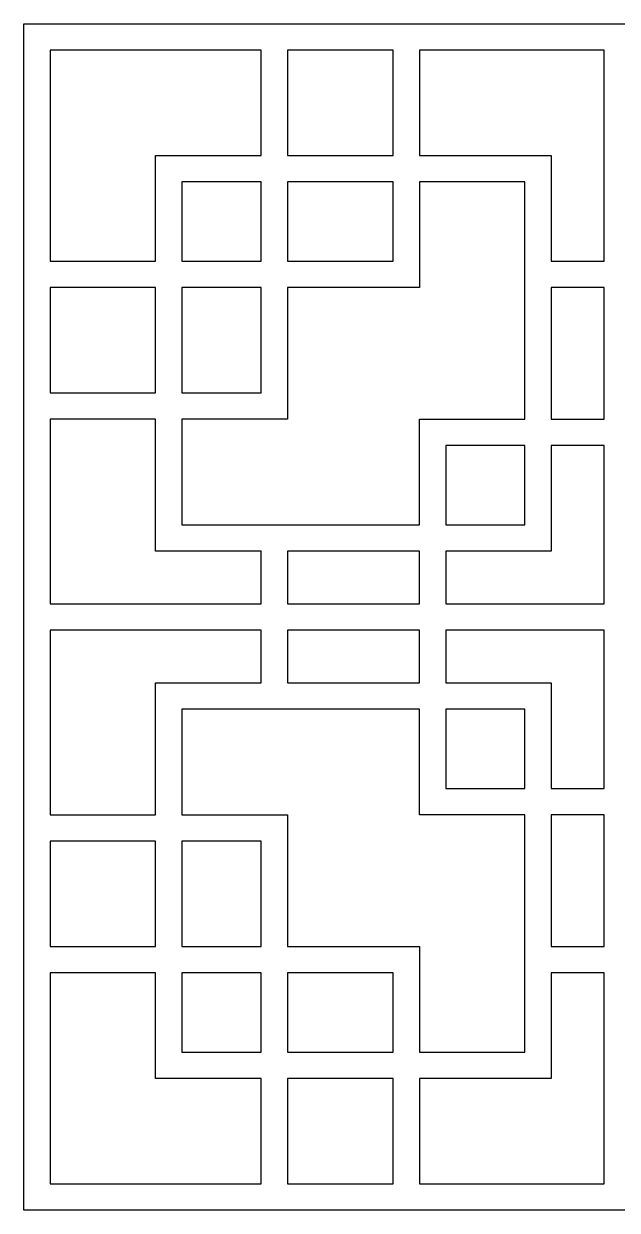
# Model space of a CAD drawing. Header units: centimetres. Extents: x 3.85 to 10.01, y -2.6 to 3.56.
# Drawn here: x 3.85 to 6.93, y -2.6 to 3.56 of the extents above; entities that cross this region are included whole.
import ezdxf

# ---------------------------------------------------------------- set-up
doc = ezdxf.new("R2010")
doc.units = ezdxf.units.CM
doc.header["$MEASUREMENT"] = 0
doc.layers.add('layer 1', color=7, linetype='Continuous')

msp = doc.modelspace()

# ---------------------------------------------------------------- linework, layer by layer
at = {"layer": 'layer 1', "color": 250}
for points, knots in [([(10.00665, 3.55699), (10.00665, 3.55699), (3.84786, 3.55699), (3.84786, 3.55699), (3.84786, 3.55699), (3.84786, 3.55699), (3.84786, -1.23301), (3.84786, -1.23301), (3.84786, -1.23301), (3.84786, -1.23301), (3.84786, -2.6018), (3.84786, -2.6018), (3.84786, -2.6018), (3.84786, -2.6018), (10.00665, -2.6018), (10.00665, -2.6018), (10.00665, -2.6018), (10.00665, -2.6018), (10.00665, 3.55699), (10.00665, 3.55699), (10.00665, 3.55699), (10.00665, 3.55699), (10.00665, 3.55699), (10.00665, 3.55699)], [0, 0, 0, 0, 0.1428571, 0.1428571, 0.1428571, 0.1428571, 0.2857143, 0.2857143, 0.2857143, 0.2857143, 0.4285714, 0.4285714, 0.4285714, 0.4285714, 0.5714286, 0.5714286, 0.5714286, 0.5714286, 0.7142857, 0.7142857, 0.7142857, 0.7142857, 1, 1, 1, 1]), ([(3.9849, 3.41996), (3.9849, 3.41996), (5.07962, 3.41996), (5.07962, 3.41996), (5.07962, 3.41996), (5.07962, 3.41996), (5.07962, 2.87259), (5.07962, 2.87259), (5.07962, 2.87259), (5.07962, 2.87259), (4.53226, 2.87259), (4.53226, 2.87259), (4.53226, 2.87259), (4.53226, 2.87259), (4.53226, 2.32523), (4.53226, 2.32523), (4.53226, 2.32523), (4.53226, 2.32523), (3.9849, 2.32523), (3.9849, 2.32523), (3.9849, 2.32523), (3.9849, 2.32523), (3.9849, 3.41996), (3.9849, 3.41996), (3.9849, 3.41996), (3.9849, 3.41996), (3.9849, 3.41996), (3.9849, 3.41996)], [0, 0, 0, 0, 0.125, 0.125, 0.125, 0.125, 0.25, 0.25, 0.25, 0.25, 0.375, 0.375, 0.375, 0.375, 0.5, 0.5, 0.5, 0.5, 0.625, 0.625, 0.625, 0.625, 0.75, 0.75, 0.75, 0.75, 1, 1, 1, 1]), ([(5.21665, 3.41996), (5.21665, 3.41996), (5.76402, 3.41996), (5.76402, 3.41996), (5.76402, 3.41996), (5.76402, 3.41996), (5.76402, 2.87259), (5.76402, 2.87259), (5.76402, 2.87259), (5.76402, 2.87259), (5.21665, 2.87259), (5.21665, 2.87259), (5.21665, 2.87259), (5.21665, 2.87259), (5.21665, 3.41996), (5.21665, 3.41996), (5.21665, 3.41996), (5.21665, 3.41996), (5.21665, 3.41996), (5.21665, 3.41996)], [0, 0, 0, 0, 0.1666667, 0.1666667, 0.1666667, 0.1666667, 0.3333333, 0.3333333, 0.3333333, 0.3333333, 0.5, 0.5, 0.5, 0.5, 0.6666667, 0.6666667, 0.6666667, 0.6666667, 1, 1, 1, 1]), ([(6.85874, 2.32523), (6.85874, 2.32523), (6.58506, 2.32523), (6.58506, 2.32523), (6.58506, 2.32523), (6.58506, 2.32523), (6.58506, 2.87259), (6.58506, 2.87259), (6.58506, 2.87259), (6.58506, 2.87259), (5.90067, 2.87259), (5.90067, 2.87259), (5.90067, 2.87259), (5.90067, 2.87259), (5.90067, 3.41996), (5.90067, 3.41996), (5.90067, 3.41996), (5.90067, 3.41996), (6.85874, 3.41996), (6.85874, 3.41996), (6.85874, 3.41996), (6.85874, 3.41996), (6.85874, 2.32523), (6.85874, 2.32523), (6.85874, 2.32523), (6.85874, 2.32523), (6.85874, 2.32523), (6.85874, 2.32523)], [0, 0, 0, 0, 0.125, 0.125, 0.125, 0.125, 0.25, 0.25, 0.25, 0.25, 0.375, 0.375, 0.375, 0.375, 0.5, 0.5, 0.5, 0.5, 0.625, 0.625, 0.625, 0.625, 0.75, 0.75, 0.75, 0.75, 1, 1, 1, 1]), ([(5.21665, 1.50419), (5.21665, 1.50419), (5.21665, 2.1882), (5.21665, 2.1882), (5.21665, 2.1882), (5.21665, 2.1882), (5.90067, 2.1882), (5.90067, 2.1882), (5.90067, 2.1882), (5.90067, 2.1882), (5.90067, 2.73594), (5.90067, 2.73594), (5.90067, 2.73594), (5.90067, 2.73594), (6.44841, 2.73594), (6.44841, 2.73594), (6.44841, 2.73594), (6.44841, 2.73594), (6.44841, 1.50419), (6.44841, 1.50419), (6.44841, 1.50419), (6.44841, 1.50419), (5.90067, 1.50419), (5.90067, 1.50419), (5.90067, 1.50419), (5.90067, 1.50419), (5.90067, 0.95644), (5.90067, 0.95644), (5.90067, 0.95644), (5.90067, 0.95644), (4.66891, 0.95644), (4.66891, 0.95644), (4.66891, 0.95644), (4.66891, 0.95644), (4.66891, 1.50419), (4.66891, 1.50419), (4.66891, 1.50419), (4.66891, 1.50419), (5.21665, 1.50419), (5.21665, 1.50419), (5.21665, 1.50419), (5.21665, 1.50419), (5.21665, 1.50419), (5.21665, 1.50419)], [0, 0, 0, 0, 0.0833333, 0.0833333, 0.0833333, 0.0833333, 0.1666667, 0.1666667, 0.1666667, 0.1666667, 0.25, 0.25, 0.25, 0.25, 0.3333333, 0.3333333, 0.3333333, 0.3333333, 0.4166667, 0.4166667, 0.4166667, 0.4166667, 0.5, 0.5, 0.5, 0.5, 0.5833333, 0.5833333, 0.5833333, 0.5833333, 0.6666667, 0.6666667, 0.6666667, 0.6666667, 0.75, 0.75, 0.75, 0.75, 0.8333333, 0.8333333, 0.8333333, 0.8333333, 1, 1, 1, 1]), ([(4.66891, 2.32523), (4.66891, 2.32523), (4.66891, 2.73594), (4.66891, 2.73594), (4.66891, 2.73594), (4.66891, 2.73594), (5.07962, 2.73594), (5.07962, 2.73594), (5.07962, 2.73594), (5.07962, 2.73594), (5.07962, 2.32523), (5.07962, 2.32523), (5.07962, 2.32523), (5.07962, 2.32523), (4.66891, 2.32523), (4.66891, 2.32523), (4.66891, 2.32523), (4.66891, 2.32523), (4.66891, 2.32523), (4.66891, 2.32523)], [0, 0, 0, 0, 0.1666667, 0.1666667, 0.1666667, 0.1666667, 0.3333333, 0.3333333, 0.3333333, 0.3333333, 0.5, 0.5, 0.5, 0.5, 0.6666667, 0.6666667, 0.6666667, 0.6666667, 1, 1, 1, 1]), ([(5.21665, 2.73594), (5.21665, 2.73594), (5.76402, 2.73594), (5.76402, 2.73594), (5.76402, 2.73594), (5.76402, 2.73594), (5.76402, 2.32523), (5.76402, 2.32523), (5.76402, 2.32523), (5.76402, 2.32523), (5.21665, 2.32523), (5.21665, 2.32523), (5.21665, 2.32523), (5.21665, 2.32523), (5.21665, 2.73594), (5.21665, 2.73594), (5.21665, 2.73594), (5.21665, 2.73594), (5.21665, 2.73594), (5.21665, 2.73594)], [0, 0, 0, 0, 0.1666667, 0.1666667, 0.1666667, 0.1666667, 0.3333333, 0.3333333, 0.3333333, 0.3333333, 0.5, 0.5, 0.5, 0.5, 0.6666667, 0.6666667, 0.6666667, 0.6666667, 1, 1, 1, 1]), ([(3.9849, 2.1882), (3.9849, 2.1882), (4.53226, 2.1882), (4.53226, 2.1882), (4.53226, 2.1882), (4.53226, 2.1882), (4.53226, 1.64084), (4.53226, 1.64084), (4.53226, 1.64084), (4.53226, 1.64084), (3.9849, 1.64084), (3.9849, 1.64084), (3.9849, 1.64084), (3.9849, 1.64084), (3.9849, 2.1882), (3.9849, 2.1882), (3.9849, 2.1882), (3.9849, 2.1882), (3.9849, 2.1882), (3.9849, 2.1882)], [0, 0, 0, 0, 0.1666667, 0.1666667, 0.1666667, 0.1666667, 0.3333333, 0.3333333, 0.3333333, 0.3333333, 0.5, 0.5, 0.5, 0.5, 0.6666667, 0.6666667, 0.6666667, 0.6666667, 1, 1, 1, 1]), ([(5.07962, 2.1882), (5.07962, 2.1882), (5.07962, 1.64084), (5.07962, 1.64084), (5.07962, 1.64084), (5.07962, 1.64084), (4.66891, 1.64084), (4.66891, 1.64084), (4.66891, 1.64084), (4.66891, 1.64084), (4.66891, 2.1882), (4.66891, 2.1882), (4.66891, 2.1882), (4.66891, 2.1882), (5.07962, 2.1882), (5.07962, 2.1882), (5.07962, 2.1882), (5.07962, 2.1882), (5.07962, 2.1882), (5.07962, 2.1882)], [0, 0, 0, 0, 0.1666667, 0.1666667, 0.1666667, 0.1666667, 0.3333333, 0.3333333, 0.3333333, 0.3333333, 0.5, 0.5, 0.5, 0.5, 0.6666667, 0.6666667, 0.6666667, 0.6666667, 1, 1, 1, 1]), ([(6.85874, 1.50419), (6.85874, 1.50419), (6.58506, 1.50419), (6.58506, 1.50419), (6.58506, 1.50419), (6.58506, 1.50419), (6.58506, 2.1882), (6.58506, 2.1882), (6.58506, 2.1882), (6.58506, 2.1882), (6.85874, 2.1882), (6.85874, 2.1882), (6.85874, 2.1882), (6.85874, 2.1882), (6.85874, 1.50419), (6.85874, 1.50419), (6.85874, 1.50419), (6.85874, 1.50419), (6.85874, 1.50419), (6.85874, 1.50419)], [0, 0, 0, 0, 0.1666667, 0.1666667, 0.1666667, 0.1666667, 0.3333333, 0.3333333, 0.3333333, 0.3333333, 0.5, 0.5, 0.5, 0.5, 0.6666667, 0.6666667, 0.6666667, 0.6666667, 1, 1, 1, 1]), ([(3.9849, 1.50419), (3.9849, 1.50419), (4.53226, 1.50419), (4.53226, 1.50419), (4.53226, 1.50419), (4.53226, 1.50419), (4.53226, 0.81979), (4.53226, 0.81979), (4.53226, 0.81979), (4.53226, 0.81979), (5.07962, 0.81979), (5.07962, 0.81979), (5.07962, 0.81979), (5.07962, 0.81979), (5.07962, 0.54611), (5.07962, 0.54611), (5.07962, 0.54611), (5.07962, 0.54611), (3.9849, 0.54611), (3.9849, 0.54611), (3.9849, 0.54611), (3.9849, 0.54611), (3.9849, 1.50419), (3.9849, 1.50419)], [0, 0, 0, 0, 0.1428571, 0.1428571, 0.1428571, 0.1428571, 0.2857143, 0.2857143, 0.2857143, 0.2857143, 0.4285714, 0.4285714, 0.4285714, 0.4285714, 0.5714286, 0.5714286, 0.5714286, 0.5714286, 0.7142857, 0.7142857, 0.7142857, 0.7142857, 1, 1, 1, 1]), ([(6.44841, 1.36715), (6.44841, 1.36715), (6.44841, 0.95644), (6.44841, 0.95644), (6.44841, 0.95644), (6.44841, 0.95644), (6.0377, 0.95644), (6.0377, 0.95644), (6.0377, 0.95644), (6.0377, 0.95644), (6.0377, 1.36715), (6.0377, 1.36715), (6.0377, 1.36715), (6.0377, 1.36715), (6.44841, 1.36715), (6.44841, 1.36715), (6.44841, 1.36715), (6.44841, 1.36715), (6.44841, 1.36715), (6.44841, 1.36715)], [0, 0, 0, 0, 0.1666667, 0.1666667, 0.1666667, 0.1666667, 0.3333333, 0.3333333, 0.3333333, 0.3333333, 0.5, 0.5, 0.5, 0.5, 0.6666667, 0.6666667, 0.6666667, 0.6666667, 1, 1, 1, 1]), ([(6.85874, 0.54611), (6.85874, 0.54611), (6.0377, 0.54611), (6.0377, 0.54611), (6.0377, 0.54611), (6.0377, 0.54611), (6.0377, 0.81979), (6.0377, 0.81979), (6.0377, 0.81979), (6.0377, 0.81979), (6.58506, 0.81979), (6.58506, 0.81979), (6.58506, 0.81979), (6.58506, 0.81979), (6.58506, 1.36715), (6.58506, 1.36715), (6.58506, 1.36715), (6.58506, 1.36715), (6.85874, 1.36715), (6.85874, 1.36715), (6.85874, 1.36715), (6.85874, 1.36715), (6.85874, 0.54611), (6.85874, 0.54611), (6.85874, 0.54611), (6.85874, 0.54611), (6.85874, 0.54611), (6.85874, 0.54611)], [0, 0, 0, 0, 0.125, 0.125, 0.125, 0.125, 0.25, 0.25, 0.25, 0.25, 0.375, 0.375, 0.375, 0.375, 0.5, 0.5, 0.5, 0.5, 0.625, 0.625, 0.625, 0.625, 0.75, 0.75, 0.75, 0.75, 1, 1, 1, 1]), ([(5.21665, 0.54611), (5.21665, 0.54611), (5.21665, 0.81979), (5.21665, 0.81979), (5.21665, 0.81979), (5.21665, 0.81979), (5.90067, 0.81979), (5.90067, 0.81979), (5.90067, 0.81979), (5.90067, 0.81979), (5.90067, 0.54611), (5.90067, 0.54611), (5.90067, 0.54611), (5.90067, 0.54611), (5.21665, 0.54611), (5.21665, 0.54611), (5.21665, 0.54611), (5.21665, 0.54611), (5.21665, 0.54611), (5.21665, 0.54611)], [0, 0, 0, 0, 0.1666667, 0.1666667, 0.1666667, 0.1666667, 0.3333333, 0.3333333, 0.3333333, 0.3333333, 0.5, 0.5, 0.5, 0.5, 0.6666667, 0.6666667, 0.6666667, 0.6666667, 1, 1, 1, 1]), ([(3.9849, 0.40908), (3.9849, 0.40908), (5.07962, 0.40908), (5.07962, 0.40908), (5.07962, 0.40908), (5.07962, 0.40908), (5.07962, 0.1354), (5.07962, 0.1354), (5.07962, 0.1354), (5.07962, 0.1354), (4.53226, 0.1354), (4.53226, 0.1354), (4.53226, 0.1354), (4.53226, 0.1354), (4.53226, -0.549), (4.53226, -0.549), (4.53226, -0.549), (4.53226, -0.549), (3.9849, -0.549), (3.9849, -0.549), (3.9849, -0.549), (3.9849, -0.549), (3.9849, 0.40908), (3.9849, 0.40908), (3.9849, 0.40908), (3.9849, 0.40908), (3.9849, 0.40908), (3.9849, 0.40908)], [0, 0, 0, 0, 0.125, 0.125, 0.125, 0.125, 0.25, 0.25, 0.25, 0.25, 0.375, 0.375, 0.375, 0.375, 0.5, 0.5, 0.5, 0.5, 0.625, 0.625, 0.625, 0.625, 0.75, 0.75, 0.75, 0.75, 1, 1, 1, 1]), ([(5.90067, 0.40908), (5.90067, 0.40908), (5.90067, 0.1354), (5.90067, 0.1354), (5.90067, 0.1354), (5.90067, 0.1354), (5.21665, 0.1354), (5.21665, 0.1354), (5.21665, 0.1354), (5.21665, 0.1354), (5.21665, 0.40908), (5.21665, 0.40908), (5.21665, 0.40908), (5.21665, 0.40908), (5.90067, 0.40908), (5.90067, 0.40908), (5.90067, 0.40908), (5.90067, 0.40908), (5.90067, 0.40908), (5.90067, 0.40908)], [0, 0, 0, 0, 0.1666667, 0.1666667, 0.1666667, 0.1666667, 0.3333333, 0.3333333, 0.3333333, 0.3333333, 0.5, 0.5, 0.5, 0.5, 0.6666667, 0.6666667, 0.6666667, 0.6666667, 1, 1, 1, 1]), ([(6.85874, -0.41197), (6.85874, -0.41197), (6.58506, -0.41197), (6.58506, -0.41197), (6.58506, -0.41197), (6.58506, -0.41197), (6.58506, 0.1354), (6.58506, 0.1354), (6.58506, 0.1354), (6.58506, 0.1354), (6.0377, 0.1354), (6.0377, 0.1354), (6.0377, 0.1354), (6.0377, 0.1354), (6.0377, 0.40908), (6.0377, 0.40908), (6.0377, 0.40908), (6.0377, 0.40908), (6.85874, 0.40908), (6.85874, 0.40908), (6.85874, 0.40908), (6.85874, 0.40908), (6.85874, -0.41197), (6.85874, -0.41197), (6.85874, -0.41197), (6.85874, -0.41197), (6.85874, -0.41197), (6.85874, -0.41197)], [0, 0, 0, 0, 0.125, 0.125, 0.125, 0.125, 0.25, 0.25, 0.25, 0.25, 0.375, 0.375, 0.375, 0.375, 0.5, 0.5, 0.5, 0.5, 0.625, 0.625, 0.625, 0.625, 0.75, 0.75, 0.75, 0.75, 1, 1, 1, 1]), ([(5.21665, -1.23301), (5.21665, -1.23301), (5.21665, -0.549), (5.21665, -0.549), (5.21665, -0.549), (5.21665, -0.549), (5.21627, -0.549), (5.21627, -0.549), (5.21627, -0.549), (5.21627, -0.549), (4.66891, -0.549), (4.66891, -0.549), (4.66891, -0.549), (4.66891, -0.549), (4.66891, -0.00164), (4.66891, -0.00164), (4.66891, -0.00164), (4.66891, -0.00164), (5.90067, -0.00164), (5.90067, -0.00164), (5.90067, -0.00164), (5.90067, -0.00164), (5.90067, -0.549), (5.90067, -0.549), (5.90067, -0.549), (5.90067, -0.549), (6.44841, -0.549), (6.44841, -0.549), (6.44841, -0.549), (6.44841, -0.549), (6.44841, -1.78076), (6.44841, -1.78076), (6.44841, -1.78076), (6.44841, -1.78076), (5.90067, -1.78076), (5.90067, -1.78076), (5.90067, -1.78076), (5.90067, -1.78076), (5.90067, -1.23301), (5.90067, -1.23301), (5.90067, -1.23301), (5.90067, -1.23301), (5.21665, -1.23301), (5.21665, -1.23301), (5.21665, -1.23301), (5.21665, -1.23301), (5.21665, -1.23301), (5.21665, -1.23301)], [0, 0, 0, 0, 0.0769231, 0.0769231, 0.0769231, 0.0769231, 0.1538462, 0.1538462, 0.1538462, 0.1538462, 0.2307692, 0.2307692, 0.2307692, 0.2307692, 0.3076923, 0.3076923, 0.3076923, 0.3076923, 0.3846154, 0.3846154, 0.3846154, 0.3846154, 0.4615385, 0.4615385, 0.4615385, 0.4615385, 0.5384615, 0.5384615, 0.5384615, 0.5384615, 0.6153846, 0.6153846, 0.6153846, 0.6153846, 0.6923077, 0.6923077, 0.6923077, 0.6923077, 0.7692308, 0.7692308, 0.7692308, 0.7692308, 0.8461538, 0.8461538, 0.8461538, 0.8461538, 1, 1, 1, 1]), ([(6.0377, -0.00164), (6.0377, -0.00164), (6.44841, -0.00164), (6.44841, -0.00164), (6.44841, -0.00164), (6.44841, -0.00164), (6.44841, -0.41197), (6.44841, -0.41197), (6.44841, -0.41197), (6.44841, -0.41197), (6.0377, -0.41197), (6.0377, -0.41197), (6.0377, -0.41197), (6.0377, -0.41197), (6.0377, -0.00164), (6.0377, -0.00164), (6.0377, -0.00164), (6.0377, -0.00164), (6.0377, -0.00164), (6.0377, -0.00164)], [0, 0, 0, 0, 0.1666667, 0.1666667, 0.1666667, 0.1666667, 0.3333333, 0.3333333, 0.3333333, 0.3333333, 0.5, 0.5, 0.5, 0.5, 0.6666667, 0.6666667, 0.6666667, 0.6666667, 1, 1, 1, 1]), ([(6.85874, -1.23301), (6.85874, -1.23301), (6.58506, -1.23301), (6.58506, -1.23301), (6.58506, -1.23301), (6.58506, -1.23301), (6.58506, -0.549), (6.58506, -0.549), (6.58506, -0.549), (6.58506, -0.549), (6.85874, -0.549), (6.85874, -0.549), (6.85874, -0.549), (6.85874, -0.549), (6.85874, -1.23301), (6.85874, -1.23301), (6.85874, -1.23301), (6.85874, -1.23301), (6.85874, -1.23301), (6.85874, -1.23301)], [0, 0, 0, 0, 0.1666667, 0.1666667, 0.1666667, 0.1666667, 0.3333333, 0.3333333, 0.3333333, 0.3333333, 0.5, 0.5, 0.5, 0.5, 0.6666667, 0.6666667, 0.6666667, 0.6666667, 1, 1, 1, 1]), ([(3.9849, -0.68564), (3.9849, -0.68564), (4.53226, -0.68564), (4.53226, -0.68564), (4.53226, -0.68564), (4.53226, -0.68564), (4.53226, -1.23301), (4.53226, -1.23301), (4.53226, -1.23301), (4.53226, -1.23301), (3.9849, -1.23301), (3.9849, -1.23301), (3.9849, -1.23301), (3.9849, -1.23301), (3.9849, -0.68564), (3.9849, -0.68564), (3.9849, -0.68564), (3.9849, -0.68564), (3.9849, -0.68564), (3.9849, -0.68564)], [0, 0, 0, 0, 0.1666667, 0.1666667, 0.1666667, 0.1666667, 0.3333333, 0.3333333, 0.3333333, 0.3333333, 0.5, 0.5, 0.5, 0.5, 0.6666667, 0.6666667, 0.6666667, 0.6666667, 1, 1, 1, 1]), ([(5.07962, -1.23301), (5.07962, -1.23301), (4.66891, -1.23301), (4.66891, -1.23301), (4.66891, -1.23301), (4.66891, -1.23301), (4.66891, -0.68564), (4.66891, -0.68564), (4.66891, -0.68564), (4.66891, -0.68564), (5.07962, -0.68564), (5.07962, -0.68564), (5.07962, -0.68564), (5.07962, -0.68564), (5.07962, -1.23301), (5.07962, -1.23301), (5.07962, -1.23301), (5.07962, -1.23301), (5.07962, -1.23301), (5.07962, -1.23301)], [0, 0, 0, 0, 0.1666667, 0.1666667, 0.1666667, 0.1666667, 0.3333333, 0.3333333, 0.3333333, 0.3333333, 0.5, 0.5, 0.5, 0.5, 0.6666667, 0.6666667, 0.6666667, 0.6666667, 1, 1, 1, 1]), ([(5.07962, -2.46476), (5.07962, -2.46476), (3.9849, -2.46476), (3.9849, -2.46476), (3.9849, -2.46476), (3.9849, -2.46476), (3.9849, -1.37004), (3.9849, -1.37004), (3.9849, -1.37004), (3.9849, -1.37004), (4.53226, -1.37004), (4.53226, -1.37004), (4.53226, -1.37004), (4.53226, -1.37004), (4.53226, -1.9174), (4.53226, -1.9174), (4.53226, -1.9174), (4.53226, -1.9174), (5.07962, -1.9174), (5.07962, -1.9174), (5.07962, -1.9174), (5.07962, -1.9174), (5.07962, -2.46476), (5.07962, -2.46476)], [0, 0, 0, 0, 0.1428571, 0.1428571, 0.1428571, 0.1428571, 0.2857143, 0.2857143, 0.2857143, 0.2857143, 0.4285714, 0.4285714, 0.4285714, 0.4285714, 0.5714286, 0.5714286, 0.5714286, 0.5714286, 0.7142857, 0.7142857, 0.7142857, 0.7142857, 1, 1, 1, 1]), ([(5.07962, -1.78076), (5.07962, -1.78076), (4.66891, -1.78076), (4.66891, -1.78076), (4.66891, -1.78076), (4.66891, -1.78076), (4.66891, -1.37004), (4.66891, -1.37004), (4.66891, -1.37004), (4.66891, -1.37004), (5.07962, -1.37004), (5.07962, -1.37004), (5.07962, -1.37004), (5.07962, -1.37004), (5.07962, -1.78076), (5.07962, -1.78076), (5.07962, -1.78076), (5.07962, -1.78076), (5.07962, -1.78076), (5.07962, -1.78076)], [0, 0, 0, 0, 0.1666667, 0.1666667, 0.1666667, 0.1666667, 0.3333333, 0.3333333, 0.3333333, 0.3333333, 0.5, 0.5, 0.5, 0.5, 0.6666667, 0.6666667, 0.6666667, 0.6666667, 1, 1, 1, 1]), ([(5.76402, -1.78076), (5.76402, -1.78076), (5.21665, -1.78076), (5.21665, -1.78076), (5.21665, -1.78076), (5.21665, -1.78076), (5.21665, -1.37004), (5.21665, -1.37004), (5.21665, -1.37004), (5.21665, -1.37004), (5.76402, -1.37004), (5.76402, -1.37004), (5.76402, -1.37004), (5.76402, -1.37004), (5.76402, -1.78076), (5.76402, -1.78076), (5.76402, -1.78076), (5.76402, -1.78076), (5.76402, -1.78076), (5.76402, -1.78076)], [0, 0, 0, 0, 0.1666667, 0.1666667, 0.1666667, 0.1666667, 0.3333333, 0.3333333, 0.3333333, 0.3333333, 0.5, 0.5, 0.5, 0.5, 0.6666667, 0.6666667, 0.6666667, 0.6666667, 1, 1, 1, 1]), ([(6.85874, -2.46476), (6.85874, -2.46476), (5.90067, -2.46476), (5.90067, -2.46476), (5.90067, -2.46476), (5.90067, -2.46476), (5.90067, -1.9174), (5.90067, -1.9174), (5.90067, -1.9174), (5.90067, -1.9174), (6.58506, -1.9174), (6.58506, -1.9174), (6.58506, -1.9174), (6.58506, -1.9174), (6.58506, -1.37004), (6.58506, -1.37004), (6.58506, -1.37004), (6.58506, -1.37004), (6.85874, -1.37004), (6.85874, -1.37004), (6.85874, -1.37004), (6.85874, -1.37004), (6.85874, -2.46476), (6.85874, -2.46476), (6.85874, -2.46476), (6.85874, -2.46476), (6.85874, -2.46476), (6.85874, -2.46476)], [0, 0, 0, 0, 0.125, 0.125, 0.125, 0.125, 0.25, 0.25, 0.25, 0.25, 0.375, 0.375, 0.375, 0.375, 0.5, 0.5, 0.5, 0.5, 0.625, 0.625, 0.625, 0.625, 0.75, 0.75, 0.75, 0.75, 1, 1, 1, 1]), ([(5.76402, -2.46476), (5.76402, -2.46476), (5.21665, -2.46476), (5.21665, -2.46476), (5.21665, -2.46476), (5.21665, -2.46476), (5.21665, -1.9174), (5.21665, -1.9174), (5.21665, -1.9174), (5.21665, -1.9174), (5.76402, -1.9174), (5.76402, -1.9174), (5.76402, -1.9174), (5.76402, -1.9174), (5.76402, -2.46476), (5.76402, -2.46476), (5.76402, -2.46476), (5.76402, -2.46476), (5.76402, -2.46476), (5.76402, -2.46476)], [0, 0, 0, 0, 0.1666667, 0.1666667, 0.1666667, 0.1666667, 0.3333333, 0.3333333, 0.3333333, 0.3333333, 0.5, 0.5, 0.5, 0.5, 0.6666667, 0.6666667, 0.6666667, 0.6666667, 1, 1, 1, 1])]:
    msp.add_open_spline(points, degree=3, knots=knots, dxfattribs=at)
at = {"layer": 'layer 1', "lineweight": 9}
for points, knots in [([(10.00665, 3.55699), (10.00665, 3.55699), (3.84786, 3.55699), (3.84786, 3.55699), (3.84786, 3.55699), (3.84786, 3.55699), (3.84786, -1.23301), (3.84786, -1.23301), (3.84786, -1.23301), (3.84786, -1.23301), (3.84786, -2.6018), (3.84786, -2.6018), (3.84786, -2.6018), (3.84786, -2.6018), (10.00665, -2.6018), (10.00665, -2.6018), (10.00665, -2.6018), (10.00665, -2.6018), (10.00665, 3.55699), (10.00665, 3.55699), (10.00665, 3.55699), (10.00665, 3.55699), (10.00665, 3.55699), (10.00665, 3.55699)], [0, 0, 0, 0, 0.1428571, 0.1428571, 0.1428571, 0.1428571, 0.2857143, 0.2857143, 0.2857143, 0.2857143, 0.4285714, 0.4285714, 0.4285714, 0.4285714, 0.5714286, 0.5714286, 0.5714286, 0.5714286, 0.7142857, 0.7142857, 0.7142857, 0.7142857, 1, 1, 1, 1]), ([(3.9849, 3.41996), (3.9849, 3.41996), (5.07962, 3.41996), (5.07962, 3.41996), (5.07962, 3.41996), (5.07962, 3.41996), (5.07962, 2.87259), (5.07962, 2.87259), (5.07962, 2.87259), (5.07962, 2.87259), (4.53226, 2.87259), (4.53226, 2.87259), (4.53226, 2.87259), (4.53226, 2.87259), (4.53226, 2.32523), (4.53226, 2.32523), (4.53226, 2.32523), (4.53226, 2.32523), (3.9849, 2.32523), (3.9849, 2.32523), (3.9849, 2.32523), (3.9849, 2.32523), (3.9849, 3.41996), (3.9849, 3.41996), (3.9849, 3.41996), (3.9849, 3.41996), (3.9849, 3.41996), (3.9849, 3.41996)], [0, 0, 0, 0, 0.125, 0.125, 0.125, 0.125, 0.25, 0.25, 0.25, 0.25, 0.375, 0.375, 0.375, 0.375, 0.5, 0.5, 0.5, 0.5, 0.625, 0.625, 0.625, 0.625, 0.75, 0.75, 0.75, 0.75, 1, 1, 1, 1]), ([(5.21665, 3.41996), (5.21665, 3.41996), (5.76402, 3.41996), (5.76402, 3.41996), (5.76402, 3.41996), (5.76402, 3.41996), (5.76402, 2.87259), (5.76402, 2.87259), (5.76402, 2.87259), (5.76402, 2.87259), (5.21665, 2.87259), (5.21665, 2.87259), (5.21665, 2.87259), (5.21665, 2.87259), (5.21665, 3.41996), (5.21665, 3.41996), (5.21665, 3.41996), (5.21665, 3.41996), (5.21665, 3.41996), (5.21665, 3.41996)], [0, 0, 0, 0, 0.1666667, 0.1666667, 0.1666667, 0.1666667, 0.3333333, 0.3333333, 0.3333333, 0.3333333, 0.5, 0.5, 0.5, 0.5, 0.6666667, 0.6666667, 0.6666667, 0.6666667, 1, 1, 1, 1]), ([(6.85874, 2.32523), (6.85874, 2.32523), (6.58506, 2.32523), (6.58506, 2.32523), (6.58506, 2.32523), (6.58506, 2.32523), (6.58506, 2.87259), (6.58506, 2.87259), (6.58506, 2.87259), (6.58506, 2.87259), (5.90067, 2.87259), (5.90067, 2.87259), (5.90067, 2.87259), (5.90067, 2.87259), (5.90067, 3.41996), (5.90067, 3.41996), (5.90067, 3.41996), (5.90067, 3.41996), (6.85874, 3.41996), (6.85874, 3.41996), (6.85874, 3.41996), (6.85874, 3.41996), (6.85874, 2.32523), (6.85874, 2.32523), (6.85874, 2.32523), (6.85874, 2.32523), (6.85874, 2.32523), (6.85874, 2.32523)], [0, 0, 0, 0, 0.125, 0.125, 0.125, 0.125, 0.25, 0.25, 0.25, 0.25, 0.375, 0.375, 0.375, 0.375, 0.5, 0.5, 0.5, 0.5, 0.625, 0.625, 0.625, 0.625, 0.75, 0.75, 0.75, 0.75, 1, 1, 1, 1]), ([(5.21665, 1.50419), (5.21665, 1.50419), (5.21665, 2.1882), (5.21665, 2.1882), (5.21665, 2.1882), (5.21665, 2.1882), (5.90067, 2.1882), (5.90067, 2.1882), (5.90067, 2.1882), (5.90067, 2.1882), (5.90067, 2.73594), (5.90067, 2.73594), (5.90067, 2.73594), (5.90067, 2.73594), (6.44841, 2.73594), (6.44841, 2.73594), (6.44841, 2.73594), (6.44841, 2.73594), (6.44841, 1.50419), (6.44841, 1.50419), (6.44841, 1.50419), (6.44841, 1.50419), (5.90067, 1.50419), (5.90067, 1.50419), (5.90067, 1.50419), (5.90067, 1.50419), (5.90067, 0.95644), (5.90067, 0.95644), (5.90067, 0.95644), (5.90067, 0.95644), (4.66891, 0.95644), (4.66891, 0.95644), (4.66891, 0.95644), (4.66891, 0.95644), (4.66891, 1.50419), (4.66891, 1.50419), (4.66891, 1.50419), (4.66891, 1.50419), (5.21665, 1.50419), (5.21665, 1.50419), (5.21665, 1.50419), (5.21665, 1.50419), (5.21665, 1.50419), (5.21665, 1.50419)], [0, 0, 0, 0, 0.0833333, 0.0833333, 0.0833333, 0.0833333, 0.1666667, 0.1666667, 0.1666667, 0.1666667, 0.25, 0.25, 0.25, 0.25, 0.3333333, 0.3333333, 0.3333333, 0.3333333, 0.4166667, 0.4166667, 0.4166667, 0.4166667, 0.5, 0.5, 0.5, 0.5, 0.5833333, 0.5833333, 0.5833333, 0.5833333, 0.6666667, 0.6666667, 0.6666667, 0.6666667, 0.75, 0.75, 0.75, 0.75, 0.8333333, 0.8333333, 0.8333333, 0.8333333, 1, 1, 1, 1]), ([(4.66891, 2.32523), (4.66891, 2.32523), (4.66891, 2.73594), (4.66891, 2.73594), (4.66891, 2.73594), (4.66891, 2.73594), (5.07962, 2.73594), (5.07962, 2.73594), (5.07962, 2.73594), (5.07962, 2.73594), (5.07962, 2.32523), (5.07962, 2.32523), (5.07962, 2.32523), (5.07962, 2.32523), (4.66891, 2.32523), (4.66891, 2.32523), (4.66891, 2.32523), (4.66891, 2.32523), (4.66891, 2.32523), (4.66891, 2.32523)], [0, 0, 0, 0, 0.1666667, 0.1666667, 0.1666667, 0.1666667, 0.3333333, 0.3333333, 0.3333333, 0.3333333, 0.5, 0.5, 0.5, 0.5, 0.6666667, 0.6666667, 0.6666667, 0.6666667, 1, 1, 1, 1]), ([(5.21665, 2.73594), (5.21665, 2.73594), (5.76402, 2.73594), (5.76402, 2.73594), (5.76402, 2.73594), (5.76402, 2.73594), (5.76402, 2.32523), (5.76402, 2.32523), (5.76402, 2.32523), (5.76402, 2.32523), (5.21665, 2.32523), (5.21665, 2.32523), (5.21665, 2.32523), (5.21665, 2.32523), (5.21665, 2.73594), (5.21665, 2.73594), (5.21665, 2.73594), (5.21665, 2.73594), (5.21665, 2.73594), (5.21665, 2.73594)], [0, 0, 0, 0, 0.1666667, 0.1666667, 0.1666667, 0.1666667, 0.3333333, 0.3333333, 0.3333333, 0.3333333, 0.5, 0.5, 0.5, 0.5, 0.6666667, 0.6666667, 0.6666667, 0.6666667, 1, 1, 1, 1]), ([(3.9849, 2.1882), (3.9849, 2.1882), (4.53226, 2.1882), (4.53226, 2.1882), (4.53226, 2.1882), (4.53226, 2.1882), (4.53226, 1.64084), (4.53226, 1.64084), (4.53226, 1.64084), (4.53226, 1.64084), (3.9849, 1.64084), (3.9849, 1.64084), (3.9849, 1.64084), (3.9849, 1.64084), (3.9849, 2.1882), (3.9849, 2.1882), (3.9849, 2.1882), (3.9849, 2.1882), (3.9849, 2.1882), (3.9849, 2.1882)], [0, 0, 0, 0, 0.1666667, 0.1666667, 0.1666667, 0.1666667, 0.3333333, 0.3333333, 0.3333333, 0.3333333, 0.5, 0.5, 0.5, 0.5, 0.6666667, 0.6666667, 0.6666667, 0.6666667, 1, 1, 1, 1]), ([(5.07962, 2.1882), (5.07962, 2.1882), (5.07962, 1.64084), (5.07962, 1.64084), (5.07962, 1.64084), (5.07962, 1.64084), (4.66891, 1.64084), (4.66891, 1.64084), (4.66891, 1.64084), (4.66891, 1.64084), (4.66891, 2.1882), (4.66891, 2.1882), (4.66891, 2.1882), (4.66891, 2.1882), (5.07962, 2.1882), (5.07962, 2.1882), (5.07962, 2.1882), (5.07962, 2.1882), (5.07962, 2.1882), (5.07962, 2.1882)], [0, 0, 0, 0, 0.1666667, 0.1666667, 0.1666667, 0.1666667, 0.3333333, 0.3333333, 0.3333333, 0.3333333, 0.5, 0.5, 0.5, 0.5, 0.6666667, 0.6666667, 0.6666667, 0.6666667, 1, 1, 1, 1]), ([(6.85874, 1.50419), (6.85874, 1.50419), (6.58506, 1.50419), (6.58506, 1.50419), (6.58506, 1.50419), (6.58506, 1.50419), (6.58506, 2.1882), (6.58506, 2.1882), (6.58506, 2.1882), (6.58506, 2.1882), (6.85874, 2.1882), (6.85874, 2.1882), (6.85874, 2.1882), (6.85874, 2.1882), (6.85874, 1.50419), (6.85874, 1.50419), (6.85874, 1.50419), (6.85874, 1.50419), (6.85874, 1.50419), (6.85874, 1.50419)], [0, 0, 0, 0, 0.1666667, 0.1666667, 0.1666667, 0.1666667, 0.3333333, 0.3333333, 0.3333333, 0.3333333, 0.5, 0.5, 0.5, 0.5, 0.6666667, 0.6666667, 0.6666667, 0.6666667, 1, 1, 1, 1]), ([(3.9849, 1.50419), (3.9849, 1.50419), (4.53226, 1.50419), (4.53226, 1.50419), (4.53226, 1.50419), (4.53226, 1.50419), (4.53226, 0.81979), (4.53226, 0.81979), (4.53226, 0.81979), (4.53226, 0.81979), (5.07962, 0.81979), (5.07962, 0.81979), (5.07962, 0.81979), (5.07962, 0.81979), (5.07962, 0.54611), (5.07962, 0.54611), (5.07962, 0.54611), (5.07962, 0.54611), (3.9849, 0.54611), (3.9849, 0.54611)], [0, 0, 0, 0, 0.1666667, 0.1666667, 0.1666667, 0.1666667, 0.3333333, 0.3333333, 0.3333333, 0.3333333, 0.5, 0.5, 0.5, 0.5, 0.6666667, 0.6666667, 0.6666667, 0.6666667, 1, 1, 1, 1]), ([(6.44841, 1.36715), (6.44841, 1.36715), (6.44841, 0.95644), (6.44841, 0.95644), (6.44841, 0.95644), (6.44841, 0.95644), (6.0377, 0.95644), (6.0377, 0.95644), (6.0377, 0.95644), (6.0377, 0.95644), (6.0377, 1.36715), (6.0377, 1.36715), (6.0377, 1.36715), (6.0377, 1.36715), (6.44841, 1.36715), (6.44841, 1.36715), (6.44841, 1.36715), (6.44841, 1.36715), (6.44841, 1.36715), (6.44841, 1.36715)], [0, 0, 0, 0, 0.1666667, 0.1666667, 0.1666667, 0.1666667, 0.3333333, 0.3333333, 0.3333333, 0.3333333, 0.5, 0.5, 0.5, 0.5, 0.6666667, 0.6666667, 0.6666667, 0.6666667, 1, 1, 1, 1]), ([(6.85874, 0.54611), (6.85874, 0.54611), (6.0377, 0.54611), (6.0377, 0.54611), (6.0377, 0.54611), (6.0377, 0.54611), (6.0377, 0.81979), (6.0377, 0.81979), (6.0377, 0.81979), (6.0377, 0.81979), (6.58506, 0.81979), (6.58506, 0.81979), (6.58506, 0.81979), (6.58506, 0.81979), (6.58506, 1.36715), (6.58506, 1.36715), (6.58506, 1.36715), (6.58506, 1.36715), (6.85874, 1.36715), (6.85874, 1.36715), (6.85874, 1.36715), (6.85874, 1.36715), (6.85874, 0.54611), (6.85874, 0.54611), (6.85874, 0.54611), (6.85874, 0.54611), (6.85874, 0.54611), (6.85874, 0.54611)], [0, 0, 0, 0, 0.125, 0.125, 0.125, 0.125, 0.25, 0.25, 0.25, 0.25, 0.375, 0.375, 0.375, 0.375, 0.5, 0.5, 0.5, 0.5, 0.625, 0.625, 0.625, 0.625, 0.75, 0.75, 0.75, 0.75, 1, 1, 1, 1]), ([(5.21665, 0.54611), (5.21665, 0.54611), (5.21665, 0.81979), (5.21665, 0.81979), (5.21665, 0.81979), (5.21665, 0.81979), (5.90067, 0.81979), (5.90067, 0.81979), (5.90067, 0.81979), (5.90067, 0.81979), (5.90067, 0.54611), (5.90067, 0.54611), (5.90067, 0.54611), (5.90067, 0.54611), (5.21665, 0.54611), (5.21665, 0.54611), (5.21665, 0.54611), (5.21665, 0.54611), (5.21665, 0.54611), (5.21665, 0.54611)], [0, 0, 0, 0, 0.1666667, 0.1666667, 0.1666667, 0.1666667, 0.3333333, 0.3333333, 0.3333333, 0.3333333, 0.5, 0.5, 0.5, 0.5, 0.6666667, 0.6666667, 0.6666667, 0.6666667, 1, 1, 1, 1]), ([(3.9849, 0.40908), (3.9849, 0.40908), (5.07962, 0.40908), (5.07962, 0.40908), (5.07962, 0.40908), (5.07962, 0.40908), (5.07962, 0.1354), (5.07962, 0.1354), (5.07962, 0.1354), (5.07962, 0.1354), (4.53226, 0.1354), (4.53226, 0.1354), (4.53226, 0.1354), (4.53226, 0.1354), (4.53226, -0.549), (4.53226, -0.549), (4.53226, -0.549), (4.53226, -0.549), (3.9849, -0.549), (3.9849, -0.549), (3.9849, -0.549), (3.9849, -0.549), (3.9849, 0.40908), (3.9849, 0.40908), (3.9849, 0.40908), (3.9849, 0.40908), (3.9849, 0.40908), (3.9849, 0.40908)], [0, 0, 0, 0, 0.125, 0.125, 0.125, 0.125, 0.25, 0.25, 0.25, 0.25, 0.375, 0.375, 0.375, 0.375, 0.5, 0.5, 0.5, 0.5, 0.625, 0.625, 0.625, 0.625, 0.75, 0.75, 0.75, 0.75, 1, 1, 1, 1]), ([(5.90067, 0.40908), (5.90067, 0.40908), (5.90067, 0.1354), (5.90067, 0.1354), (5.90067, 0.1354), (5.90067, 0.1354), (5.21665, 0.1354), (5.21665, 0.1354), (5.21665, 0.1354), (5.21665, 0.1354), (5.21665, 0.40908), (5.21665, 0.40908), (5.21665, 0.40908), (5.21665, 0.40908), (5.90067, 0.40908), (5.90067, 0.40908), (5.90067, 0.40908), (5.90067, 0.40908), (5.90067, 0.40908), (5.90067, 0.40908)], [0, 0, 0, 0, 0.1666667, 0.1666667, 0.1666667, 0.1666667, 0.3333333, 0.3333333, 0.3333333, 0.3333333, 0.5, 0.5, 0.5, 0.5, 0.6666667, 0.6666667, 0.6666667, 0.6666667, 1, 1, 1, 1]), ([(6.85874, -0.41197), (6.85874, -0.41197), (6.58506, -0.41197), (6.58506, -0.41197), (6.58506, -0.41197), (6.58506, -0.41197), (6.58506, 0.1354), (6.58506, 0.1354), (6.58506, 0.1354), (6.58506, 0.1354), (6.0377, 0.1354), (6.0377, 0.1354), (6.0377, 0.1354), (6.0377, 0.1354), (6.0377, 0.40908), (6.0377, 0.40908), (6.0377, 0.40908), (6.0377, 0.40908), (6.85874, 0.40908), (6.85874, 0.40908), (6.85874, 0.40908), (6.85874, 0.40908), (6.85874, -0.41197), (6.85874, -0.41197), (6.85874, -0.41197), (6.85874, -0.41197), (6.85874, -0.41197), (6.85874, -0.41197)], [0, 0, 0, 0, 0.125, 0.125, 0.125, 0.125, 0.25, 0.25, 0.25, 0.25, 0.375, 0.375, 0.375, 0.375, 0.5, 0.5, 0.5, 0.5, 0.625, 0.625, 0.625, 0.625, 0.75, 0.75, 0.75, 0.75, 1, 1, 1, 1]), ([(5.21665, -1.23301), (5.21665, -1.23301), (5.21665, -0.549), (5.21665, -0.549), (5.21665, -0.549), (5.21665, -0.549), (5.21627, -0.549), (5.21627, -0.549), (5.21627, -0.549), (5.21627, -0.549), (4.66891, -0.549), (4.66891, -0.549), (4.66891, -0.549), (4.66891, -0.549), (4.66891, -0.00164), (4.66891, -0.00164), (4.66891, -0.00164), (4.66891, -0.00164), (5.90067, -0.00164), (5.90067, -0.00164), (5.90067, -0.00164), (5.90067, -0.00164), (5.90067, -0.549), (5.90067, -0.549), (5.90067, -0.549), (5.90067, -0.549), (6.44841, -0.549), (6.44841, -0.549), (6.44841, -0.549), (6.44841, -0.549), (6.44841, -1.78076), (6.44841, -1.78076), (6.44841, -1.78076), (6.44841, -1.78076), (5.90067, -1.78076), (5.90067, -1.78076), (5.90067, -1.78076), (5.90067, -1.78076), (5.90067, -1.23301), (5.90067, -1.23301), (5.90067, -1.23301), (5.90067, -1.23301), (5.21665, -1.23301), (5.21665, -1.23301), (5.21665, -1.23301), (5.21665, -1.23301), (5.21665, -1.23301), (5.21665, -1.23301)], [0, 0, 0, 0, 0.0769231, 0.0769231, 0.0769231, 0.0769231, 0.1538462, 0.1538462, 0.1538462, 0.1538462, 0.2307692, 0.2307692, 0.2307692, 0.2307692, 0.3076923, 0.3076923, 0.3076923, 0.3076923, 0.3846154, 0.3846154, 0.3846154, 0.3846154, 0.4615385, 0.4615385, 0.4615385, 0.4615385, 0.5384615, 0.5384615, 0.5384615, 0.5384615, 0.6153846, 0.6153846, 0.6153846, 0.6153846, 0.6923077, 0.6923077, 0.6923077, 0.6923077, 0.7692308, 0.7692308, 0.7692308, 0.7692308, 0.8461538, 0.8461538, 0.8461538, 0.8461538, 1, 1, 1, 1]), ([(6.0377, -0.00164), (6.0377, -0.00164), (6.44841, -0.00164), (6.44841, -0.00164), (6.44841, -0.00164), (6.44841, -0.00164), (6.44841, -0.41197), (6.44841, -0.41197), (6.44841, -0.41197), (6.44841, -0.41197), (6.0377, -0.41197), (6.0377, -0.41197), (6.0377, -0.41197), (6.0377, -0.41197), (6.0377, -0.00164), (6.0377, -0.00164), (6.0377, -0.00164), (6.0377, -0.00164), (6.0377, -0.00164), (6.0377, -0.00164)], [0, 0, 0, 0, 0.1666667, 0.1666667, 0.1666667, 0.1666667, 0.3333333, 0.3333333, 0.3333333, 0.3333333, 0.5, 0.5, 0.5, 0.5, 0.6666667, 0.6666667, 0.6666667, 0.6666667, 1, 1, 1, 1]), ([(6.85874, -1.23301), (6.85874, -1.23301), (6.58506, -1.23301), (6.58506, -1.23301), (6.58506, -1.23301), (6.58506, -1.23301), (6.58506, -0.549), (6.58506, -0.549), (6.58506, -0.549), (6.58506, -0.549), (6.85874, -0.549), (6.85874, -0.549), (6.85874, -0.549), (6.85874, -0.549), (6.85874, -1.23301), (6.85874, -1.23301), (6.85874, -1.23301), (6.85874, -1.23301), (6.85874, -1.23301), (6.85874, -1.23301)], [0, 0, 0, 0, 0.1666667, 0.1666667, 0.1666667, 0.1666667, 0.3333333, 0.3333333, 0.3333333, 0.3333333, 0.5, 0.5, 0.5, 0.5, 0.6666667, 0.6666667, 0.6666667, 0.6666667, 1, 1, 1, 1]), ([(3.9849, -0.68564), (3.9849, -0.68564), (4.53226, -0.68564), (4.53226, -0.68564), (4.53226, -0.68564), (4.53226, -0.68564), (4.53226, -1.23301), (4.53226, -1.23301), (4.53226, -1.23301), (4.53226, -1.23301), (3.9849, -1.23301), (3.9849, -1.23301), (3.9849, -1.23301), (3.9849, -1.23301), (3.9849, -0.68564), (3.9849, -0.68564), (3.9849, -0.68564), (3.9849, -0.68564), (3.9849, -0.68564), (3.9849, -0.68564)], [0, 0, 0, 0, 0.1666667, 0.1666667, 0.1666667, 0.1666667, 0.3333333, 0.3333333, 0.3333333, 0.3333333, 0.5, 0.5, 0.5, 0.5, 0.6666667, 0.6666667, 0.6666667, 0.6666667, 1, 1, 1, 1]), ([(5.07962, -1.23301), (5.07962, -1.23301), (4.66891, -1.23301), (4.66891, -1.23301), (4.66891, -1.23301), (4.66891, -1.23301), (4.66891, -0.68564), (4.66891, -0.68564), (4.66891, -0.68564), (4.66891, -0.68564), (5.07962, -0.68564), (5.07962, -0.68564), (5.07962, -0.68564), (5.07962, -0.68564), (5.07962, -1.23301), (5.07962, -1.23301), (5.07962, -1.23301), (5.07962, -1.23301), (5.07962, -1.23301), (5.07962, -1.23301)], [0, 0, 0, 0, 0.1666667, 0.1666667, 0.1666667, 0.1666667, 0.3333333, 0.3333333, 0.3333333, 0.3333333, 0.5, 0.5, 0.5, 0.5, 0.6666667, 0.6666667, 0.6666667, 0.6666667, 1, 1, 1, 1]), ([(5.07962, -2.46476), (5.07962, -2.46476), (3.9849, -2.46476), (3.9849, -2.46476), (3.9849, -2.46476), (3.9849, -2.46476), (3.9849, -1.37004), (3.9849, -1.37004), (3.9849, -1.37004), (3.9849, -1.37004), (4.53226, -1.37004), (4.53226, -1.37004), (4.53226, -1.37004), (4.53226, -1.37004), (4.53226, -1.9174), (4.53226, -1.9174), (4.53226, -1.9174), (4.53226, -1.9174), (5.07962, -1.9174), (5.07962, -1.9174)], [0, 0, 0, 0, 0.1666667, 0.1666667, 0.1666667, 0.1666667, 0.3333333, 0.3333333, 0.3333333, 0.3333333, 0.5, 0.5, 0.5, 0.5, 0.6666667, 0.6666667, 0.6666667, 0.6666667, 1, 1, 1, 1]), ([(5.07962, -1.78076), (5.07962, -1.78076), (4.66891, -1.78076), (4.66891, -1.78076), (4.66891, -1.78076), (4.66891, -1.78076), (4.66891, -1.37004), (4.66891, -1.37004), (4.66891, -1.37004), (4.66891, -1.37004), (5.07962, -1.37004), (5.07962, -1.37004), (5.07962, -1.37004), (5.07962, -1.37004), (5.07962, -1.78076), (5.07962, -1.78076), (5.07962, -1.78076), (5.07962, -1.78076), (5.07962, -1.78076), (5.07962, -1.78076)], [0, 0, 0, 0, 0.1666667, 0.1666667, 0.1666667, 0.1666667, 0.3333333, 0.3333333, 0.3333333, 0.3333333, 0.5, 0.5, 0.5, 0.5, 0.6666667, 0.6666667, 0.6666667, 0.6666667, 1, 1, 1, 1]), ([(5.76402, -1.78076), (5.76402, -1.78076), (5.21665, -1.78076), (5.21665, -1.78076), (5.21665, -1.78076), (5.21665, -1.78076), (5.21665, -1.37004), (5.21665, -1.37004), (5.21665, -1.37004), (5.21665, -1.37004), (5.76402, -1.37004), (5.76402, -1.37004), (5.76402, -1.37004), (5.76402, -1.37004), (5.76402, -1.78076), (5.76402, -1.78076), (5.76402, -1.78076), (5.76402, -1.78076), (5.76402, -1.78076), (5.76402, -1.78076)], [0, 0, 0, 0, 0.1666667, 0.1666667, 0.1666667, 0.1666667, 0.3333333, 0.3333333, 0.3333333, 0.3333333, 0.5, 0.5, 0.5, 0.5, 0.6666667, 0.6666667, 0.6666667, 0.6666667, 1, 1, 1, 1]), ([(6.85874, -2.46476), (6.85874, -2.46476), (5.90067, -2.46476), (5.90067, -2.46476), (5.90067, -2.46476), (5.90067, -2.46476), (5.90067, -1.9174), (5.90067, -1.9174), (5.90067, -1.9174), (5.90067, -1.9174), (6.58506, -1.9174), (6.58506, -1.9174), (6.58506, -1.9174), (6.58506, -1.9174), (6.58506, -1.37004), (6.58506, -1.37004), (6.58506, -1.37004), (6.58506, -1.37004), (6.85874, -1.37004), (6.85874, -1.37004), (6.85874, -1.37004), (6.85874, -1.37004), (6.85874, -2.46476), (6.85874, -2.46476), (6.85874, -2.46476), (6.85874, -2.46476), (6.85874, -2.46476), (6.85874, -2.46476)], [0, 0, 0, 0, 0.125, 0.125, 0.125, 0.125, 0.25, 0.25, 0.25, 0.25, 0.375, 0.375, 0.375, 0.375, 0.5, 0.5, 0.5, 0.5, 0.625, 0.625, 0.625, 0.625, 0.75, 0.75, 0.75, 0.75, 1, 1, 1, 1]), ([(5.76402, -2.46476), (5.76402, -2.46476), (5.21665, -2.46476), (5.21665, -2.46476), (5.21665, -2.46476), (5.21665, -2.46476), (5.21665, -1.9174), (5.21665, -1.9174), (5.21665, -1.9174), (5.21665, -1.9174), (5.76402, -1.9174), (5.76402, -1.9174), (5.76402, -1.9174), (5.76402, -1.9174), (5.76402, -2.46476), (5.76402, -2.46476), (5.76402, -2.46476), (5.76402, -2.46476), (5.76402, -2.46476), (5.76402, -2.46476)], [0, 0, 0, 0, 0.1666667, 0.1666667, 0.1666667, 0.1666667, 0.3333333, 0.3333333, 0.3333333, 0.3333333, 0.5, 0.5, 0.5, 0.5, 0.6666667, 0.6666667, 0.6666667, 0.6666667, 1, 1, 1, 1])]:
    msp.add_open_spline(points, degree=3, knots=knots, dxfattribs=at)

doc.saveas('drawing.dxf')
